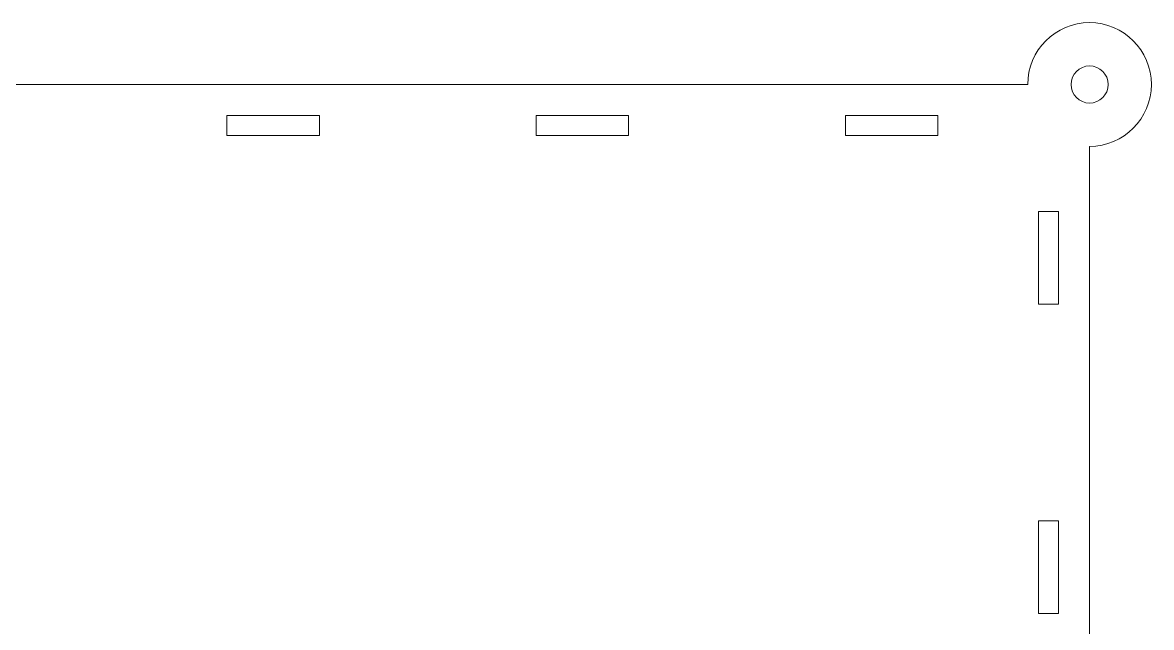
# Model space of a CAD drawing. Header units: millimetres. Extents: x 2 to 583, y 18 to 294.
# Drawn here: x 400.9 to 583.5, y 196.1 to 293.8 of the extents above; entities that cross this region are included whole.
import ezdxf

# ---------------------------------------------------------------- set-up
doc = ezdxf.new("R2010")
doc.units = ezdxf.units.MM
doc.layers.add('1', color=1, linetype='Continuous', lineweight=5)

msp = doc.modelspace()

# ---------------------------------------------------------------- linework, layer by layer
at = {"layer": '1'}
for p, q in [((314.46, 283.78), (563.46, 283.78)), ((573.46, 273.78), (573.46, 37.78))]:
    msp.add_line(p, q, dxfattribs=at)
for points in [[(433.98, 275.55), (448.93, 275.55), (448.93, 278.75), (433.98, 278.75)], [(483.98, 275.55), (498.93, 275.55), (498.93, 278.75), (483.98, 278.75)], [(533.98, 275.55), (548.93, 275.55), (548.93, 278.75), (533.98, 278.75)], [(565.22, 263.26), (568.42, 263.26), (568.42, 248.31), (565.22, 248.31)], [(565.22, 213.26), (568.42, 213.26), (568.42, 198.31), (565.22, 198.31)]]:
    msp.add_lwpolyline(points, close=True, dxfattribs=at)
msp.add_circle((573.46, 283.78), 3, dxfattribs=at)
msp.add_arc((573.46, 283.78), 10, 270, 180, dxfattribs=at)

doc.saveas('drawing.dxf')
